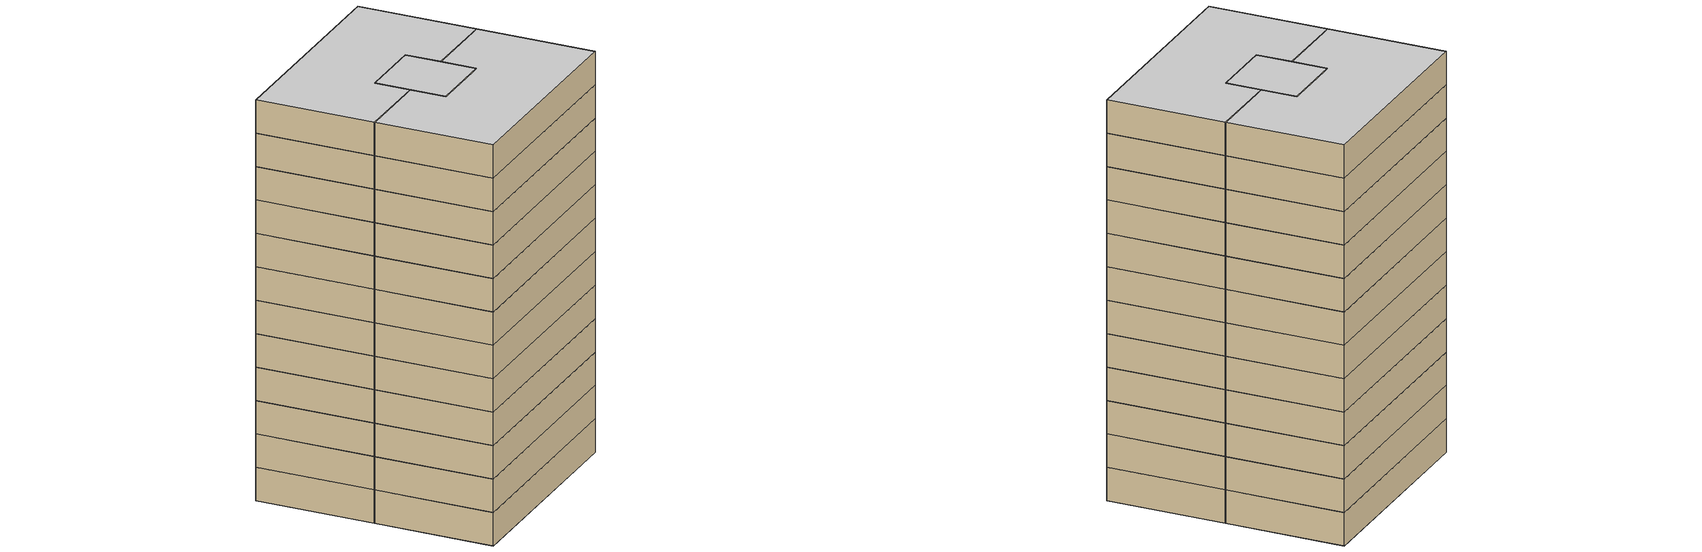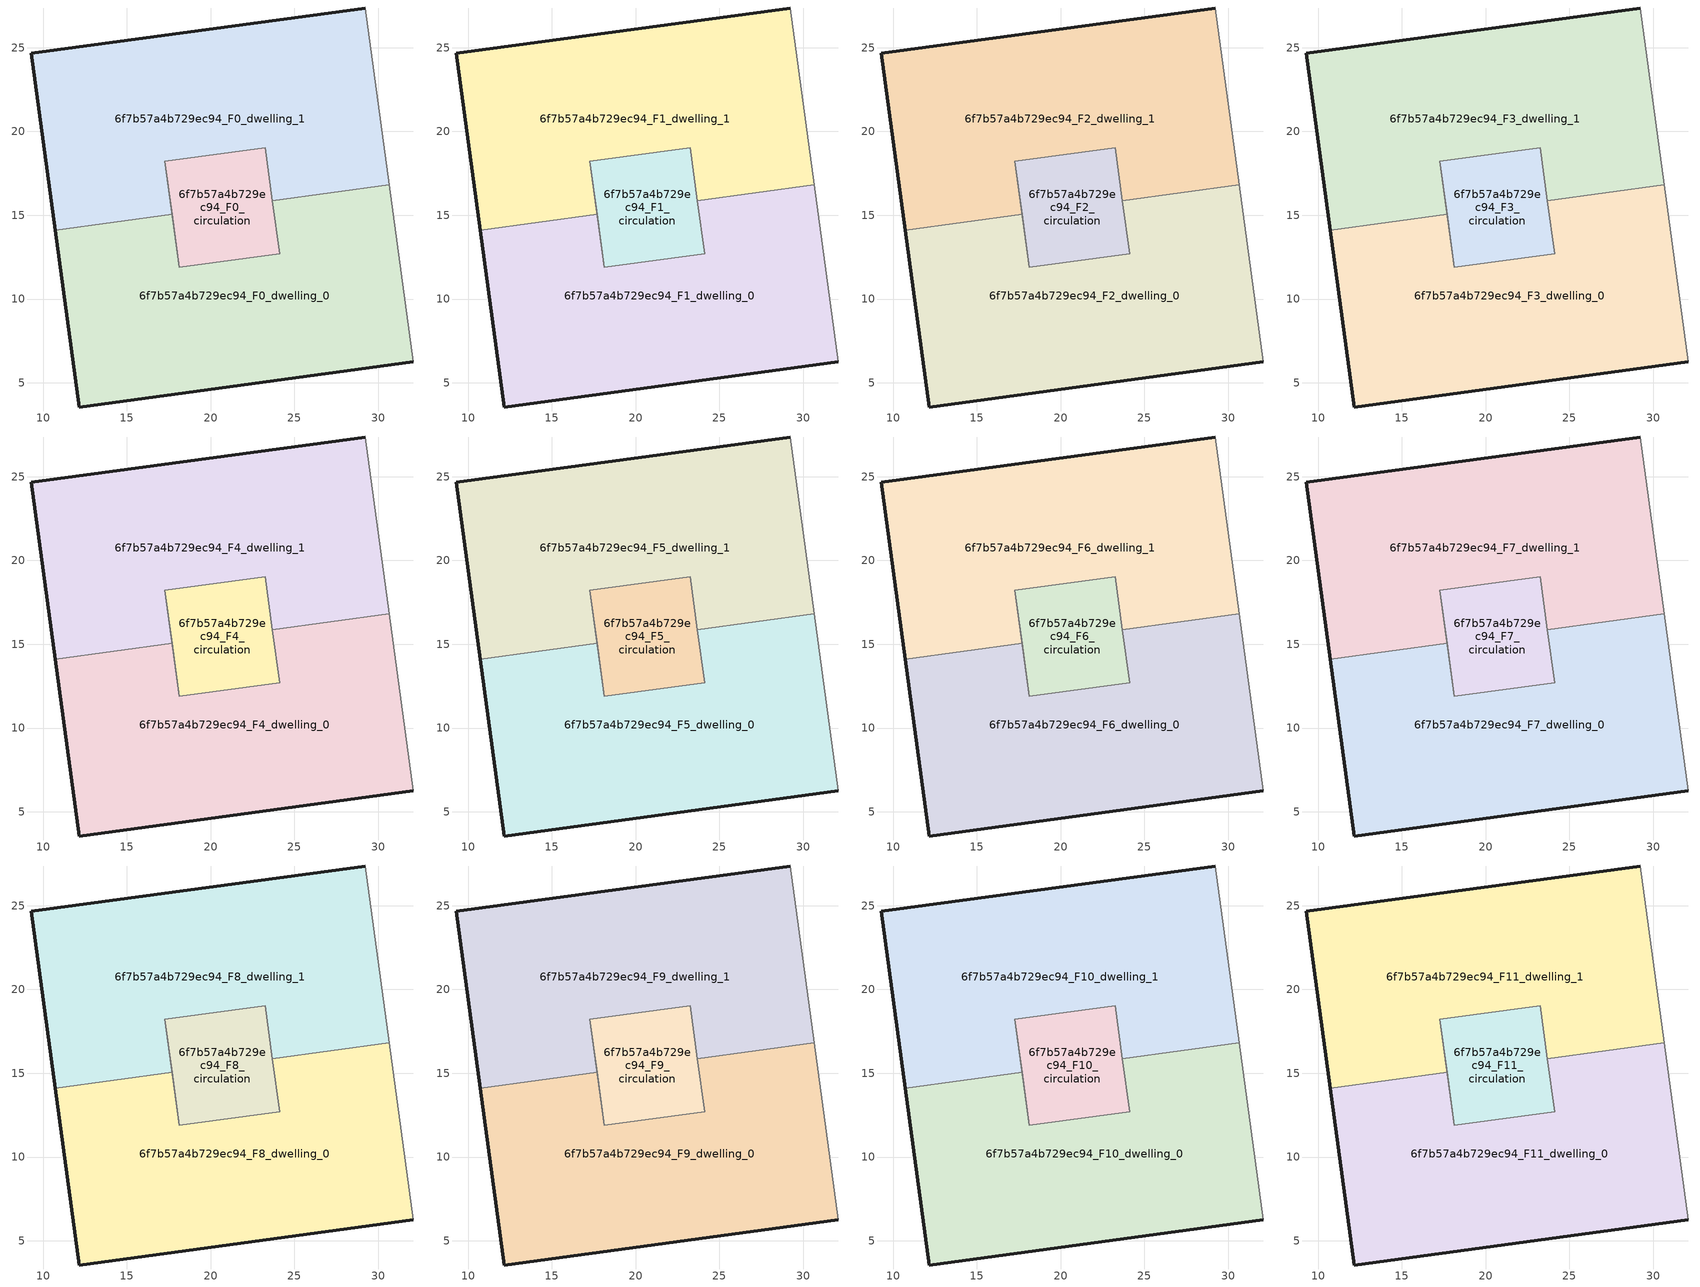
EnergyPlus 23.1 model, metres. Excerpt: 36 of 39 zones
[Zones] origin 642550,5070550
6f7b57a4b729ec94_F0_dwelling_0
 floor ground (EU_floor_Construction): 32.08,6.26 30.65,16.82 23.68,15.87 24.11,12.7 18.13,11.89 17.7,15.06 10.73,14.11 12.17,3.56 z0
 wall outside (EU_wall_Construction): 32.08,6.26 12.17,3.56 10.73,14.11 z0:3
 wall adiabatic (EU_wall_Construction): 17.7,15.06 18.13,11.89 / 30.65,16.82 32.08,6.26 / 24.11,12.7 23.68,15.87 z0:3
 wall to 6f7b57a4b729ec94_F0_dwelling_1 (EU_wall_Construction): 10.73,14.11 17.7,15.06 / 23.68,15.87 30.65,16.82 z0:3
 wall to 6f7b57a4b729ec94_F0_circulation (EU_wall_Construction): 18.13,11.89 24.11,12.7 z0:3
6f7b57a4b729ec94_F0_dwelling_1
 floor ground (EU_floor_Construction): 30.65,16.82 29.22,27.36 9.3,24.66 10.73,14.11 17.7,15.06 17.28,18.22 23.25,19.03 23.68,15.87 z0
 wall outside (EU_wall_Construction): 10.73,14.11 9.3,24.66 29.22,27.36 z0:3
 wall adiabatic (EU_wall_Construction): 17.28,18.22 17.7,15.06 / 29.22,27.36 30.65,16.82 / 23.68,15.87 23.25,19.03 z0:3
 wall to 6f7b57a4b729ec94_F0_circulation (EU_wall_Construction): 23.25,19.03 17.27,18.22 z0:3
6f7b57a4b729ec94_F0_circulation
 floor ground (EU_floor_Construction): 24.11,12.7 23.25,19.03 17.28,18.22 18.13,11.89 z0
 wall adiabatic (EU_wall_Construction): 18.13,11.89 17.28,18.22 / 23.25,19.03 23.68,15.87 24.11,12.7 z0:3
6f7b57a4b729ec94_F1_dwelling_0
 floor to 6f7b57a4b729ec94_F0_dwelling_0 (EU_floor_Construction): 32.08,6.26 30.65,16.82 23.68,15.87 24.11,12.7 18.13,11.89 17.7,15.06 10.73,14.11 12.17,3.56 z3
 wall outside (EU_wall_Construction): 32.08,6.26 12.17,3.56 10.73,14.11 z3:6
 wall adiabatic (EU_wall_Construction): 17.7,15.06 18.13,11.89 / 30.65,16.82 32.08,6.26 / 24.11,12.7 23.68,15.87 z3:6
 wall to 6f7b57a4b729ec94_F1_dwelling_1 (EU_wall_Construction): 10.73,14.11 17.7,15.06 / 23.68,15.87 30.65,16.82 z3:6
 wall to 6f7b57a4b729ec94_F1_circulation (EU_wall_Construction): 18.13,11.89 24.11,12.7 z3:6
6f7b57a4b729ec94_F1_dwelling_1
 floor to 6f7b57a4b729ec94_F0_dwelling_1 (EU_floor_Construction): 30.65,16.82 29.22,27.36 9.3,24.66 10.73,14.11 17.7,15.06 17.27,18.22 23.25,19.03 23.68,15.87 z3
 wall outside (EU_wall_Construction): 10.73,14.11 9.3,24.66 29.22,27.36 z3:6
 wall adiabatic (EU_wall_Construction): 17.28,18.22 17.7,15.06 / 29.22,27.36 30.65,16.82 / 23.68,15.87 23.25,19.03 z3:6
 wall to 6f7b57a4b729ec94_F1_circulation (EU_wall_Construction): 23.25,19.03 17.27,18.22 z3:6
6f7b57a4b729ec94_F1_circulation
 floor to 6f7b57a4b729ec94_F0_circulation (EU_floor_Construction): 24.11,12.7 23.25,19.03 17.27,18.22 18.13,11.89 z3
 wall adiabatic (EU_wall_Construction): 18.13,11.89 17.28,18.22 / 23.25,19.03 23.68,15.87 24.11,12.7 z3:6
6f7b57a4b729ec94_F2_dwelling_0
 floor to 6f7b57a4b729ec94_F1_dwelling_0 (EU_floor_Construction): 32.08,6.26 30.65,16.82 23.68,15.87 24.11,12.7 18.13,11.89 17.7,15.06 10.73,14.11 12.17,3.56 z6
 wall outside (EU_wall_Construction): 32.08,6.26 12.17,3.56 10.73,14.11 z6:9
 wall adiabatic (EU_wall_Construction): 17.7,15.06 18.13,11.89 / 30.65,16.82 32.08,6.26 / 24.11,12.7 23.68,15.87 z6:9
 wall to 6f7b57a4b729ec94_F2_dwelling_1 (EU_wall_Construction): 10.73,14.11 17.7,15.06 / 23.68,15.87 30.65,16.82 z6:9
 wall to 6f7b57a4b729ec94_F2_circulation (EU_wall_Construction): 18.13,11.89 24.11,12.7 z6:9
6f7b57a4b729ec94_F2_dwelling_1
 floor to 6f7b57a4b729ec94_F1_dwelling_1 (EU_floor_Construction): 30.65,16.82 29.22,27.36 9.3,24.66 10.73,14.11 17.7,15.06 17.27,18.22 23.25,19.03 23.68,15.87 z6
 wall outside (EU_wall_Construction): 10.73,14.11 9.3,24.66 29.22,27.36 z6:9
 wall adiabatic (EU_wall_Construction): 17.28,18.22 17.7,15.06 / 29.22,27.36 30.65,16.82 / 23.68,15.87 23.25,19.03 z6:9
 wall to 6f7b57a4b729ec94_F2_circulation (EU_wall_Construction): 23.25,19.03 17.27,18.22 z6:9
6f7b57a4b729ec94_F2_circulation
 floor to 6f7b57a4b729ec94_F1_circulation (EU_floor_Construction): 24.11,12.7 23.25,19.03 17.27,18.22 18.13,11.89 z6
 wall adiabatic (EU_wall_Construction): 18.13,11.89 17.28,18.22 / 23.25,19.03 23.68,15.87 24.11,12.7 z6:9
6f7b57a4b729ec94_F3_dwelling_0
 floor to 6f7b57a4b729ec94_F2_dwelling_0 (EU_floor_Construction): 32.08,6.26 30.65,16.82 23.68,15.87 24.11,12.7 18.13,11.89 17.7,15.06 10.73,14.11 12.17,3.56 z9
 wall outside (EU_wall_Construction): 32.08,6.26 12.17,3.56 10.73,14.11 z9:12
 wall adiabatic (EU_wall_Construction): 17.7,15.06 18.13,11.89 / 30.65,16.82 32.08,6.26 / 24.11,12.7 23.68,15.87 z9:12
 wall to 6f7b57a4b729ec94_F3_dwelling_1 (EU_wall_Construction): 10.73,14.11 17.7,15.06 / 23.68,15.87 30.65,16.82 z9:12
 wall to 6f7b57a4b729ec94_F3_circulation (EU_wall_Construction): 18.13,11.89 24.11,12.7 z9:12
6f7b57a4b729ec94_F3_dwelling_1
 floor to 6f7b57a4b729ec94_F2_dwelling_1 (EU_floor_Construction): 30.65,16.82 29.22,27.36 9.3,24.66 10.73,14.11 17.7,15.06 17.27,18.22 23.25,19.03 23.68,15.87 z9
 wall outside (EU_wall_Construction): 10.73,14.11 9.3,24.66 29.22,27.36 z9:12
 wall adiabatic (EU_wall_Construction): 17.28,18.22 17.7,15.06 / 29.22,27.36 30.65,16.82 / 23.68,15.87 23.25,19.03 z9:12
 wall to 6f7b57a4b729ec94_F3_circulation (EU_wall_Construction): 23.25,19.03 17.27,18.22 z9:12
6f7b57a4b729ec94_F3_circulation
 floor to 6f7b57a4b729ec94_F2_circulation (EU_floor_Construction): 24.11,12.7 23.25,19.03 17.27,18.22 18.13,11.89 z9
 wall adiabatic (EU_wall_Construction): 18.13,11.89 17.28,18.22 / 23.25,19.03 23.68,15.87 24.11,12.7 z9:12
6f7b57a4b729ec94_F4_dwelling_0
 floor to 6f7b57a4b729ec94_F3_dwelling_0 (EU_floor_Construction): 32.08,6.26 30.65,16.82 23.68,15.87 24.11,12.7 18.13,11.89 17.7,15.06 10.73,14.11 12.17,3.56 z12
 wall outside (EU_wall_Construction): 32.08,6.26 12.17,3.56 10.73,14.11 z12:15
 wall adiabatic (EU_wall_Construction): 17.7,15.06 18.13,11.89 / 30.65,16.82 32.08,6.26 / 24.11,12.7 23.68,15.87 z12:15
 wall to 6f7b57a4b729ec94_F4_dwelling_1 (EU_wall_Construction): 10.73,14.11 17.7,15.06 / 23.68,15.87 30.65,16.82 z12:15
 wall to 6f7b57a4b729ec94_F4_circulation (EU_wall_Construction): 18.13,11.89 24.11,12.7 z12:15
6f7b57a4b729ec94_F4_dwelling_1
 floor to 6f7b57a4b729ec94_F3_dwelling_1 (EU_floor_Construction): 30.65,16.82 29.22,27.36 9.3,24.66 10.73,14.11 17.7,15.06 17.27,18.22 23.25,19.03 23.68,15.87 z12
 wall outside (EU_wall_Construction): 10.73,14.11 9.3,24.66 29.22,27.36 z12:15
 wall adiabatic (EU_wall_Construction): 17.28,18.22 17.7,15.06 / 29.22,27.36 30.65,16.82 / 23.68,15.87 23.25,19.03 z12:15
 wall to 6f7b57a4b729ec94_F4_circulation (EU_wall_Construction): 23.25,19.03 17.27,18.22 z12:15
6f7b57a4b729ec94_F4_circulation
 floor to 6f7b57a4b729ec94_F3_circulation (EU_floor_Construction): 24.11,12.7 23.25,19.03 17.27,18.22 18.13,11.89 z12
 wall adiabatic (EU_wall_Construction): 18.13,11.89 17.28,18.22 / 23.25,19.03 23.68,15.87 24.11,12.7 z12:15
6f7b57a4b729ec94_F5_dwelling_0
 floor to 6f7b57a4b729ec94_F4_dwelling_0 (EU_floor_Construction): 32.08,6.26 30.65,16.82 23.68,15.87 24.11,12.7 18.13,11.89 17.7,15.06 10.73,14.11 12.17,3.56 z15
 wall outside (EU_wall_Construction): 32.08,6.26 12.17,3.56 10.73,14.11 z15:18
 wall adiabatic (EU_wall_Construction): 17.7,15.06 18.13,11.89 / 30.65,16.82 32.08,6.26 / 24.11,12.7 23.68,15.87 z15:18
 wall to 6f7b57a4b729ec94_F5_dwelling_1 (EU_wall_Construction): 10.73,14.11 17.7,15.06 / 23.68,15.87 30.65,16.82 z15:18
 wall to 6f7b57a4b729ec94_F5_circulation (EU_wall_Construction): 18.13,11.89 24.11,12.7 z15:18
6f7b57a4b729ec94_F5_dwelling_1
 floor to 6f7b57a4b729ec94_F4_dwelling_1 (EU_floor_Construction): 30.65,16.82 29.22,27.36 9.3,24.66 10.73,14.11 17.7,15.06 17.27,18.22 23.25,19.03 23.68,15.87 z15
 wall outside (EU_wall_Construction): 10.73,14.11 9.3,24.66 29.22,27.36 z15:18
 wall adiabatic (EU_wall_Construction): 17.28,18.22 17.7,15.06 / 29.22,27.36 30.65,16.82 / 23.68,15.87 23.25,19.03 z15:18
 wall to 6f7b57a4b729ec94_F5_circulation (EU_wall_Construction): 23.25,19.03 17.27,18.22 z15:18
6f7b57a4b729ec94_F5_circulation
 floor to 6f7b57a4b729ec94_F4_circulation (EU_floor_Construction): 24.11,12.7 23.25,19.03 17.27,18.22 18.13,11.89 z15
 wall adiabatic (EU_wall_Construction): 18.13,11.89 17.28,18.22 / 23.25,19.03 23.68,15.87 24.11,12.7 z15:18
6f7b57a4b729ec94_F6_dwelling_0
 floor to 6f7b57a4b729ec94_F5_dwelling_0 (EU_floor_Construction): 32.08,6.26 30.65,16.82 23.68,15.87 24.11,12.7 18.13,11.89 17.7,15.06 10.73,14.11 12.17,3.56 z18
 wall outside (EU_wall_Construction): 32.08,6.26 12.17,3.56 10.73,14.11 z18:21
 wall adiabatic (EU_wall_Construction): 17.7,15.06 18.13,11.89 / 30.65,16.82 32.08,6.26 / 24.11,12.7 23.68,15.87 z18:21
 wall to 6f7b57a4b729ec94_F6_dwelling_1 (EU_wall_Construction): 10.73,14.11 17.7,15.06 / 23.68,15.87 30.65,16.82 z18:21
 wall to 6f7b57a4b729ec94_F6_circulation (EU_wall_Construction): 18.13,11.89 24.11,12.7 z18:21
6f7b57a4b729ec94_F6_dwelling_1
 floor to 6f7b57a4b729ec94_F5_dwelling_1 (EU_floor_Construction): 30.65,16.82 29.22,27.36 9.3,24.66 10.73,14.11 17.7,15.06 17.27,18.22 23.25,19.03 23.68,15.87 z18
 wall outside (EU_wall_Construction): 10.73,14.11 9.3,24.66 29.22,27.36 z18:21
 wall adiabatic (EU_wall_Construction): 17.28,18.22 17.7,15.06 / 29.22,27.36 30.65,16.82 / 23.68,15.87 23.25,19.03 z18:21
 wall to 6f7b57a4b729ec94_F6_circulation (EU_wall_Construction): 23.25,19.03 17.27,18.22 z18:21
6f7b57a4b729ec94_F6_circulation
 floor to 6f7b57a4b729ec94_F5_circulation (EU_floor_Construction): 24.11,12.7 23.25,19.03 17.27,18.22 18.13,11.89 z18
 wall adiabatic (EU_wall_Construction): 18.13,11.89 17.28,18.22 / 23.25,19.03 23.68,15.87 24.11,12.7 z18:21
6f7b57a4b729ec94_F7_dwelling_0
 floor to 6f7b57a4b729ec94_F6_dwelling_0 (EU_floor_Construction): 32.08,6.26 30.65,16.82 23.68,15.87 24.11,12.7 18.13,11.89 17.7,15.06 10.73,14.11 12.17,3.56 z21
 wall outside (EU_wall_Construction): 32.08,6.26 12.17,3.56 10.73,14.11 z21:24
 wall adiabatic (EU_wall_Construction): 17.7,15.06 18.13,11.89 / 30.65,16.82 32.08,6.26 / 24.11,12.7 23.68,15.87 z21:24
 wall to 6f7b57a4b729ec94_F7_dwelling_1 (EU_wall_Construction): 10.73,14.11 17.7,15.06 / 23.68,15.87 30.65,16.82 z21:24
 wall to 6f7b57a4b729ec94_F7_circulation (EU_wall_Construction): 18.13,11.89 24.11,12.7 z21:24
6f7b57a4b729ec94_F7_dwelling_1
 floor to 6f7b57a4b729ec94_F6_dwelling_1 (EU_floor_Construction): 30.65,16.82 29.22,27.36 9.3,24.66 10.73,14.11 17.7,15.06 17.27,18.22 23.25,19.03 23.68,15.87 z21
 wall outside (EU_wall_Construction): 10.73,14.11 9.3,24.66 29.22,27.36 z21:24
 wall adiabatic (EU_wall_Construction): 17.28,18.22 17.7,15.06 / 29.22,27.36 30.65,16.82 / 23.68,15.87 23.25,19.03 z21:24
 wall to 6f7b57a4b729ec94_F7_circulation (EU_wall_Construction): 23.25,19.03 17.27,18.22 z21:24
6f7b57a4b729ec94_F7_circulation
 floor to 6f7b57a4b729ec94_F6_circulation (EU_floor_Construction): 24.11,12.7 23.25,19.03 17.27,18.22 18.13,11.89 z21
 wall adiabatic (EU_wall_Construction): 18.13,11.89 17.28,18.22 / 23.25,19.03 23.68,15.87 24.11,12.7 z21:24
6f7b57a4b729ec94_F8_dwelling_0
 floor to 6f7b57a4b729ec94_F7_dwelling_0 (EU_floor_Construction): 32.08,6.26 30.65,16.82 23.68,15.87 24.11,12.7 18.13,11.89 17.7,15.06 10.73,14.11 12.17,3.56 z24
 wall outside (EU_wall_Construction): 32.08,6.26 12.17,3.56 10.73,14.11 z24:27
 wall adiabatic (EU_wall_Construction): 17.7,15.06 18.13,11.89 / 30.65,16.82 32.08,6.26 / 24.11,12.7 23.68,15.87 z24:27
 wall to 6f7b57a4b729ec94_F8_dwelling_1 (EU_wall_Construction): 10.73,14.11 17.7,15.06 / 23.68,15.87 30.65,16.82 z24:27
 wall to 6f7b57a4b729ec94_F8_circulation (EU_wall_Construction): 18.13,11.89 24.11,12.7 z24:27
6f7b57a4b729ec94_F8_dwelling_1
 floor to 6f7b57a4b729ec94_F7_dwelling_1 (EU_floor_Construction): 30.65,16.82 29.22,27.36 9.3,24.66 10.73,14.11 17.7,15.06 17.27,18.22 23.25,19.03 23.68,15.87 z24
 wall outside (EU_wall_Construction): 10.73,14.11 9.3,24.66 29.22,27.36 z24:27
 wall adiabatic (EU_wall_Construction): 17.28,18.22 17.7,15.06 / 29.22,27.36 30.65,16.82 / 23.68,15.87 23.25,19.03 z24:27
 wall to 6f7b57a4b729ec94_F8_circulation (EU_wall_Construction): 23.25,19.03 17.27,18.22 z24:27
6f7b57a4b729ec94_F8_circulation
 floor to 6f7b57a4b729ec94_F7_circulation (EU_floor_Construction): 24.11,12.7 23.25,19.03 17.27,18.22 18.13,11.89 z24
 wall adiabatic (EU_wall_Construction): 18.13,11.89 17.28,18.22 / 23.25,19.03 23.68,15.87 24.11,12.7 z24:27
6f7b57a4b729ec94_F9_dwelling_0
 floor to 6f7b57a4b729ec94_F8_dwelling_0 (EU_floor_Construction): 32.08,6.26 30.65,16.82 23.68,15.87 24.11,12.7 18.13,11.89 17.7,15.06 10.73,14.11 12.17,3.56 z27
 wall outside (EU_wall_Construction): 32.08,6.26 12.17,3.56 10.73,14.11 z27:30
 wall adiabatic (EU_wall_Construction): 17.7,15.06 18.13,11.89 / 30.65,16.82 32.08,6.26 / 24.11,12.7 23.68,15.87 z27:30
 wall to 6f7b57a4b729ec94_F9_dwelling_1 (EU_wall_Construction): 10.73,14.11 17.7,15.06 / 23.68,15.87 30.65,16.82 z27:30
 wall to 6f7b57a4b729ec94_F9_circulation (EU_wall_Construction): 18.13,11.89 24.11,12.7 z27:30
6f7b57a4b729ec94_F9_dwelling_1
 floor to 6f7b57a4b729ec94_F8_dwelling_1 (EU_floor_Construction): 30.65,16.82 29.22,27.36 9.3,24.66 10.73,14.11 17.7,15.06 17.27,18.22 23.25,19.03 23.68,15.87 z27
 wall outside (EU_wall_Construction): 10.73,14.11 9.3,24.66 29.22,27.36 z27:30
 wall adiabatic (EU_wall_Construction): 17.28,18.22 17.7,15.06 / 29.22,27.36 30.65,16.82 / 23.68,15.87 23.25,19.03 z27:30
 wall to 6f7b57a4b729ec94_F9_circulation (EU_wall_Construction): 23.25,19.03 17.27,18.22 z27:30
6f7b57a4b729ec94_F9_circulation
 floor to 6f7b57a4b729ec94_F8_circulation (EU_floor_Construction): 24.11,12.7 23.25,19.03 17.27,18.22 18.13,11.89 z27
 wall adiabatic (EU_wall_Construction): 18.13,11.89 17.28,18.22 / 23.25,19.03 23.68,15.87 24.11,12.7 z27:30
6f7b57a4b729ec94_F10_dwelling_0
 floor to 6f7b57a4b729ec94_F9_dwelling_0 (EU_floor_Construction): 32.08,6.26 30.65,16.82 23.68,15.87 24.11,12.7 18.13,11.89 17.7,15.06 10.73,14.11 12.17,3.56 z30
 wall outside (EU_wall_Construction): 32.08,6.26 12.17,3.56 10.73,14.11 z30:33
 wall adiabatic (EU_wall_Construction): 17.7,15.06 18.13,11.89 / 30.65,16.82 32.08,6.26 / 24.11,12.7 23.68,15.87 z30:33
 wall to 6f7b57a4b729ec94_F10_dwelling_1 (EU_wall_Construction): 10.73,14.11 17.7,15.06 / 23.68,15.87 30.65,16.82 z30:33
 wall to 6f7b57a4b729ec94_F10_circulation (EU_wall_Construction): 18.13,11.89 24.11,12.7 z30:33
6f7b57a4b729ec94_F10_dwelling_1
 floor to 6f7b57a4b729ec94_F9_dwelling_1 (EU_floor_Construction): 30.65,16.82 29.22,27.36 9.3,24.66 10.73,14.11 17.7,15.06 17.27,18.22 23.25,19.03 23.68,15.87 z30
 wall outside (EU_wall_Construction): 10.73,14.11 9.3,24.66 29.22,27.36 z30:33
 wall adiabatic (EU_wall_Construction): 17.28,18.22 17.7,15.06 / 29.22,27.36 30.65,16.82 / 23.68,15.87 23.25,19.03 z30:33
 wall to 6f7b57a4b729ec94_F10_circulation (EU_wall_Construction): 23.25,19.03 17.27,18.22 z30:33
6f7b57a4b729ec94_F10_circulation
 floor to 6f7b57a4b729ec94_F9_circulation (EU_floor_Construction): 24.11,12.7 23.25,19.03 17.27,18.22 18.13,11.89 z30
 wall adiabatic (EU_wall_Construction): 18.13,11.89 17.28,18.22 / 23.25,19.03 23.68,15.87 24.11,12.7 z30:33
6f7b57a4b729ec94_F11_dwelling_0
 floor to 6f7b57a4b729ec94_F10_dwelling_0 (EU_floor_Construction): 32.08,6.26 30.65,16.82 23.68,15.87 24.11,12.7 18.13,11.89 17.7,15.06 10.73,14.11 12.17,3.56 z33
 wall outside (EU_wall_Construction): 32.08,6.26 12.17,3.56 10.73,14.11 z33:36
 wall adiabatic (EU_wall_Construction): 17.7,15.06 18.13,11.89 / 30.65,16.82 32.08,6.26 / 24.11,12.7 23.68,15.87 z33:36
 wall to 6f7b57a4b729ec94_F11_dwelling_1 (EU_wall_Construction): 10.73,14.11 17.7,15.06 / 23.68,15.87 30.65,16.82 z33:36
 wall to 6f7b57a4b729ec94_F11_circulation (EU_wall_Construction): 18.13,11.89 24.11,12.7 z33:36
 ceiling to 6f7b57a4b729ec94_F12_dwelling_0 (EU_floor_Construction): 30.65,16.82 32.08,6.26 12.17,3.56 10.73,14.11 17.7,15.06 18.13,11.89 24.11,12.7 23.68,15.87 z36
6f7b57a4b729ec94_F11_dwelling_1
 floor to 6f7b57a4b729ec94_F10_dwelling_1 (EU_floor_Construction): 30.65,16.82 29.22,27.36 9.3,24.66 10.73,14.11 17.7,15.06 17.27,18.22 23.25,19.03 23.68,15.87 z33
 wall outside (EU_wall_Construction): 10.73,14.11 9.3,24.66 29.22,27.36 z33:36
 wall adiabatic (EU_wall_Construction): 17.28,18.22 17.7,15.06 / 29.22,27.36 30.65,16.82 / 23.68,15.87 23.25,19.03 z33:36
 wall to 6f7b57a4b729ec94_F11_circulation (EU_wall_Construction): 23.25,19.03 17.27,18.22 z33:36
 ceiling to 6f7b57a4b729ec94_F12_dwelling_1 (EU_floor_Construction): 29.22,27.36 30.65,16.82 23.68,15.87 23.25,19.03 17.27,18.22 17.7,15.06 10.73,14.11 9.3,24.66 z36
6f7b57a4b729ec94_F11_circulation
 floor to 6f7b57a4b729ec94_F10_circulation (EU_floor_Construction): 24.11,12.7 23.25,19.03 17.27,18.22 18.13,11.89 z33
 wall adiabatic (EU_wall_Construction): 18.13,11.89 17.28,18.22 / 23.25,19.03 23.68,15.87 24.11,12.7 z33:36
 ceiling to 6f7b57a4b729ec94_F12_circulation (EU_floor_Construction): 23.25,19.03 24.11,12.7 18.13,11.89 17.27,18.22 z36
[Building]
EU S2 Campaign: North Axis=0; Terrain=City; Solar Distribution=FullExterior
[Site:Location]
Lyon-Bron: Latitude=45.75; Longitude=5; Time Zone=1; Elevation=198
[SizingPeriod:WeatherFileDays]
AnnualSizingPeriod: Begin Month=1; Begin Day of Month=1; End Month=12; End Day of Month=31; Day of Week for Start Day=Monday; Use Weather File Daylight Saving Period=No; Use Weather File Rain and Snow Indicators=No
[MATERIAL]
EU_InternalMass_Material: Roughness=MediumRough; Thickness=0.1; Conductivity=1; Density=1800; Specific Heat=900; Thermal Absorptance=0.9; Solar Absorptance=0.7; Visible Absorptance=0.7
[MATERIAL:NOMASS] Roughness=MediumRough; Thermal Absorptance=0.9; Solar Absorptance=0.7; Visible Absorptance=0.7
Name | Thermal Resistance
EU_wall_NoMass | 1.15691
EU_floor_NoMass | 1.78277
[CONSTRUCTION]
EU_wall_Construction: EU_wall_NoMass
EU_floor_Construction: EU_floor_NoMass
EU_InternalMass_Construction: EU_InternalMass_Material
[ZONE] Type=1; Multiplier=1; Ceiling Height=autocalculate; Floor Area=autocalculate; Part of Total Floor Area=Yes
Name | Volume
6f7b57a4b729ec94_F0_dwelling_0 | 584.148
6f7b57a4b729ec94_F1_dwelling_0; 6f7b57a4b729ec94_F2_dwelling_0; 6f7b57a4b729ec94_F3_dwelling_0; 6f7b57a4b729ec94_F4_dwelling_0; 6f7b57a4b729ec94_F5_dwelling_0; 6f7b57a4b729ec94_F6_dwelling_0; 6f7b57a4b729ec94_F7_dwelling_0; 6f7b57a4b729ec94_F8_dwelling_0; 6f7b57a4b729ec94_F9_dwelling_0; 6f7b57a4b729ec94_F10_dwelling_0; 6f7b57a4b729ec94_F11_dwelling_0 | 584.149
6f7b57a4b729ec94_F0_dwelling_1 | 584.136
6f7b57a4b729ec94_F1_dwelling_1; 6f7b57a4b729ec94_F2_dwelling_1; 6f7b57a4b729ec94_F3_dwelling_1; 6f7b57a4b729ec94_F4_dwelling_1; 6f7b57a4b729ec94_F5_dwelling_1; 6f7b57a4b729ec94_F6_dwelling_1; 6f7b57a4b729ec94_F7_dwelling_1; 6f7b57a4b729ec94_F8_dwelling_1; 6f7b57a4b729ec94_F9_dwelling_1; 6f7b57a4b729ec94_F10_dwelling_1; 6f7b57a4b729ec94_F11_dwelling_1 | 584.135
6f7b57a4b729ec94_F0_circulation; 6f7b57a4b729ec94_F1_circulation; 6f7b57a4b729ec94_F2_circulation; 6f7b57a4b729ec94_F3_circulation; 6f7b57a4b729ec94_F4_circulation; 6f7b57a4b729ec94_F5_circulation; 6f7b57a4b729ec94_F6_circulation; 6f7b57a4b729ec94_F7_circulation; 6f7b57a4b729ec94_F8_circulation; 6f7b57a4b729ec94_F9_circulation; 6f7b57a4b729ec94_F10_circulation; 6f7b57a4b729ec94_F11_circulation | 115.539
[INTERNALMASS] Construction=EU_InternalMass_Construction; Surface Area=194.716
Name | Zone or ZoneList
6f7b57a4b729ec94_F0_dwelling_0_EU_InternalMass | 6f7b57a4b729ec94_F0_dwelling_0
6f7b57a4b729ec94_F0_dwelling_1_EU_InternalMass | 6f7b57a4b729ec94_F0_dwelling_1
6f7b57a4b729ec94_F1_dwelling_0_EU_InternalMass | 6f7b57a4b729ec94_F1_dwelling_0
6f7b57a4b729ec94_F1_dwelling_1_EU_InternalMass | 6f7b57a4b729ec94_F1_dwelling_1
6f7b57a4b729ec94_F2_dwelling_0_EU_InternalMass | 6f7b57a4b729ec94_F2_dwelling_0
6f7b57a4b729ec94_F2_dwelling_1_EU_InternalMass | 6f7b57a4b729ec94_F2_dwelling_1
6f7b57a4b729ec94_F3_dwelling_0_EU_InternalMass | 6f7b57a4b729ec94_F3_dwelling_0
6f7b57a4b729ec94_F3_dwelling_1_EU_InternalMass | 6f7b57a4b729ec94_F3_dwelling_1
6f7b57a4b729ec94_F4_dwelling_0_EU_InternalMass | 6f7b57a4b729ec94_F4_dwelling_0
6f7b57a4b729ec94_F4_dwelling_1_EU_InternalMass | 6f7b57a4b729ec94_F4_dwelling_1
6f7b57a4b729ec94_F5_dwelling_0_EU_InternalMass | 6f7b57a4b729ec94_F5_dwelling_0
6f7b57a4b729ec94_F5_dwelling_1_EU_InternalMass | 6f7b57a4b729ec94_F5_dwelling_1
6f7b57a4b729ec94_F6_dwelling_0_EU_InternalMass | 6f7b57a4b729ec94_F6_dwelling_0
6f7b57a4b729ec94_F6_dwelling_1_EU_InternalMass | 6f7b57a4b729ec94_F6_dwelling_1
6f7b57a4b729ec94_F7_dwelling_0_EU_InternalMass | 6f7b57a4b729ec94_F7_dwelling_0
6f7b57a4b729ec94_F7_dwelling_1_EU_InternalMass | 6f7b57a4b729ec94_F7_dwelling_1
6f7b57a4b729ec94_F8_dwelling_0_EU_InternalMass | 6f7b57a4b729ec94_F8_dwelling_0
6f7b57a4b729ec94_F8_dwelling_1_EU_InternalMass | 6f7b57a4b729ec94_F8_dwelling_1
6f7b57a4b729ec94_F9_dwelling_0_EU_InternalMass | 6f7b57a4b729ec94_F9_dwelling_0
6f7b57a4b729ec94_F9_dwelling_1_EU_InternalMass | 6f7b57a4b729ec94_F9_dwelling_1
6f7b57a4b729ec94_F10_dwelling_0_EU_InternalMass | 6f7b57a4b729ec94_F10_dwelling_0
6f7b57a4b729ec94_F10_dwelling_1_EU_InternalMass | 6f7b57a4b729ec94_F10_dwelling_1
6f7b57a4b729ec94_F11_dwelling_0_EU_InternalMass | 6f7b57a4b729ec94_F11_dwelling_0
6f7b57a4b729ec94_F11_dwelling_1_EU_InternalMass | 6f7b57a4b729ec94_F11_dwelling_1
[OTHEREQUIPMENT] Fuel Type=Electricity; Design Level Calculation Method=Watts/Area; Power per Zone Floor Area=1; Fraction Latent=0; Fraction Radiant=0; Fraction Lost=0; Carbon Dioxide Generation Rate=0; EndUse Subcategory=EU_Step8_InternalGains
Name | Zone or ZoneList or Space or SpaceList | Schedule
EU_Step8_InternalGain_6f7b57a4b729ec94_F0_dwelling_0_f000 | 6f7b57a4b729ec94_F0_dwelling_0 | EU_Step8_GainSchedule_6f7b57a4b729ec94_F0_dwelling_0_f000
EU_Step8_InternalGain_6f7b57a4b729ec94_F0_dwelling_1_f000 | 6f7b57a4b729ec94_F0_dwelling_1 | EU_Step8_GainSchedule_6f7b57a4b729ec94_F0_dwelling_1_f000
EU_Step8_InternalGain_6f7b57a4b729ec94_F1_dwelling_0_f000 | 6f7b57a4b729ec94_F1_dwelling_0 | EU_Step8_GainSchedule_6f7b57a4b729ec94_F1_dwelling_0_f000
EU_Step8_InternalGain_6f7b57a4b729ec94_F1_dwelling_1_f000 | 6f7b57a4b729ec94_F1_dwelling_1 | EU_Step8_GainSchedule_6f7b57a4b729ec94_F1_dwelling_1_f000
EU_Step8_InternalGain_6f7b57a4b729ec94_F2_dwelling_0_f000 | 6f7b57a4b729ec94_F2_dwelling_0 | EU_Step8_GainSchedule_6f7b57a4b729ec94_F2_dwelling_0_f000
EU_Step8_InternalGain_6f7b57a4b729ec94_F2_dwelling_1_f000 | 6f7b57a4b729ec94_F2_dwelling_1 | EU_Step8_GainSchedule_6f7b57a4b729ec94_F2_dwelling_1_f000
EU_Step8_InternalGain_6f7b57a4b729ec94_F3_dwelling_0_f000 | 6f7b57a4b729ec94_F3_dwelling_0 | EU_Step8_GainSchedule_6f7b57a4b729ec94_F3_dwelling_0_f000
EU_Step8_InternalGain_6f7b57a4b729ec94_F3_dwelling_1_f000 | 6f7b57a4b729ec94_F3_dwelling_1 | EU_Step8_GainSchedule_6f7b57a4b729ec94_F3_dwelling_1_f000
EU_Step8_InternalGain_6f7b57a4b729ec94_F4_dwelling_0_f000 | 6f7b57a4b729ec94_F4_dwelling_0 | EU_Step8_GainSchedule_6f7b57a4b729ec94_F4_dwelling_0_f000
EU_Step8_InternalGain_6f7b57a4b729ec94_F4_dwelling_1_f000 | 6f7b57a4b729ec94_F4_dwelling_1 | EU_Step8_GainSchedule_6f7b57a4b729ec94_F4_dwelling_1_f000
EU_Step8_InternalGain_6f7b57a4b729ec94_F5_dwelling_0_f000 | 6f7b57a4b729ec94_F5_dwelling_0 | EU_Step8_GainSchedule_6f7b57a4b729ec94_F5_dwelling_0_f000
EU_Step8_InternalGain_6f7b57a4b729ec94_F5_dwelling_1_f000 | 6f7b57a4b729ec94_F5_dwelling_1 | EU_Step8_GainSchedule_6f7b57a4b729ec94_F5_dwelling_1_f000
EU_Step8_InternalGain_6f7b57a4b729ec94_F6_dwelling_0_f000 | 6f7b57a4b729ec94_F6_dwelling_0 | EU_Step8_GainSchedule_6f7b57a4b729ec94_F6_dwelling_0_f000
EU_Step8_InternalGain_6f7b57a4b729ec94_F6_dwelling_1_f000 | 6f7b57a4b729ec94_F6_dwelling_1 | EU_Step8_GainSchedule_6f7b57a4b729ec94_F6_dwelling_1_f000
EU_Step8_InternalGain_6f7b57a4b729ec94_F7_dwelling_0_f000 | 6f7b57a4b729ec94_F7_dwelling_0 | EU_Step8_GainSchedule_6f7b57a4b729ec94_F7_dwelling_0_f000
EU_Step8_InternalGain_6f7b57a4b729ec94_F7_dwelling_1_f000 | 6f7b57a4b729ec94_F7_dwelling_1 | EU_Step8_GainSchedule_6f7b57a4b729ec94_F7_dwelling_1_f000
EU_Step8_InternalGain_6f7b57a4b729ec94_F8_dwelling_0_f000 | 6f7b57a4b729ec94_F8_dwelling_0 | EU_Step8_GainSchedule_6f7b57a4b729ec94_F8_dwelling_0_f000
EU_Step8_InternalGain_6f7b57a4b729ec94_F8_dwelling_1_f000 | 6f7b57a4b729ec94_F8_dwelling_1 | EU_Step8_GainSchedule_6f7b57a4b729ec94_F8_dwelling_1_f000
EU_Step8_InternalGain_6f7b57a4b729ec94_F9_dwelling_0_f000 | 6f7b57a4b729ec94_F9_dwelling_0 | EU_Step8_GainSchedule_6f7b57a4b729ec94_F9_dwelling_0_f000
EU_Step8_InternalGain_6f7b57a4b729ec94_F9_dwelling_1_f000 | 6f7b57a4b729ec94_F9_dwelling_1 | EU_Step8_GainSchedule_6f7b57a4b729ec94_F9_dwelling_1_f000
EU_Step8_InternalGain_6f7b57a4b729ec94_F10_dwelling_0_f000 | 6f7b57a4b729ec94_F10_dwelling_0 | EU_Step8_GainSchedule_6f7b57a4b729ec94_F10_dwelling_0_f000
EU_Step8_InternalGain_6f7b57a4b729ec94_F10_dwelling_1_f000 | 6f7b57a4b729ec94_F10_dwelling_1 | EU_Step8_GainSchedule_6f7b57a4b729ec94_F10_dwelling_1_f000
EU_Step8_InternalGain_6f7b57a4b729ec94_F11_dwelling_0_f000 | 6f7b57a4b729ec94_F11_dwelling_0 | EU_Step8_GainSchedule_6f7b57a4b729ec94_F11_dwelling_0_f000
EU_Step8_InternalGain_6f7b57a4b729ec94_F11_dwelling_1_f000 | 6f7b57a4b729ec94_F11_dwelling_1 | EU_Step8_GainSchedule_6f7b57a4b729ec94_F11_dwelling_1_f000
[ZONEINFILTRATION:DESIGNFLOWRATE] Schedule=EU_AlwaysOn; Design Flow Rate Calculation Method=Flow/Area; Flow Rate per Floor Area=0.0005; Constant Term Coefficient=1; Temperature Term Coefficient=0; Velocity Term Coefficient=0; Velocity Squared Term Coefficient=0
Name | Zone or ZoneList or Space or SpaceList
EU_Circulation_Infiltration_6f7b57a4b729ec94_F0_circulation | 6f7b57a4b729ec94_F0_circulation
EU_Circulation_Infiltration_6f7b57a4b729ec94_F1_circulation | 6f7b57a4b729ec94_F1_circulation
EU_Circulation_Infiltration_6f7b57a4b729ec94_F2_circulation | 6f7b57a4b729ec94_F2_circulation
EU_Circulation_Infiltration_6f7b57a4b729ec94_F3_circulation | 6f7b57a4b729ec94_F3_circulation
EU_Circulation_Infiltration_6f7b57a4b729ec94_F4_circulation | 6f7b57a4b729ec94_F4_circulation
EU_Circulation_Infiltration_6f7b57a4b729ec94_F5_circulation | 6f7b57a4b729ec94_F5_circulation
EU_Circulation_Infiltration_6f7b57a4b729ec94_F6_circulation | 6f7b57a4b729ec94_F6_circulation
EU_Circulation_Infiltration_6f7b57a4b729ec94_F7_circulation | 6f7b57a4b729ec94_F7_circulation
EU_Circulation_Infiltration_6f7b57a4b729ec94_F8_circulation | 6f7b57a4b729ec94_F8_circulation
EU_Circulation_Infiltration_6f7b57a4b729ec94_F9_circulation | 6f7b57a4b729ec94_F9_circulation
EU_Circulation_Infiltration_6f7b57a4b729ec94_F10_circulation | 6f7b57a4b729ec94_F10_circulation
EU_Circulation_Infiltration_6f7b57a4b729ec94_F11_circulation | 6f7b57a4b729ec94_F11_circulation
[ZONEVENTILATION:DESIGNFLOWRATE] Schedule=EU_AlwaysOn; Design Flow Rate Calculation Method=AirChanges/Hour; Air Changes per Hour=0.551728; Ventilation Type=Natural; Fan Pressure Rise=0; Fan Total Efficiency=1; Constant Term Coefficient=1; Temperature Term Coefficient=0; Velocity Term Coefficient=0; Velocity Squared Term Coefficient=0; Minimum Indoor Temperature=-100; Maximum Indoor Temperature=100; Delta Temperature=-100; Minimum Outdoor Temperature=-100; Maximum Outdoor Temperature=100; Maximum Wind Speed=40
Name | Zone or ZoneList or Space or SpaceList
EU_ConstantAir_6f7b57a4b729ec94_F0_dwelling_0 | 6f7b57a4b729ec94_F0_dwelling_0
EU_ConstantAir_6f7b57a4b729ec94_F0_dwelling_1 | 6f7b57a4b729ec94_F0_dwelling_1
EU_ConstantAir_6f7b57a4b729ec94_F1_dwelling_0 | 6f7b57a4b729ec94_F1_dwelling_0
EU_ConstantAir_6f7b57a4b729ec94_F1_dwelling_1 | 6f7b57a4b729ec94_F1_dwelling_1
EU_ConstantAir_6f7b57a4b729ec94_F2_dwelling_0 | 6f7b57a4b729ec94_F2_dwelling_0
EU_ConstantAir_6f7b57a4b729ec94_F2_dwelling_1 | 6f7b57a4b729ec94_F2_dwelling_1
EU_ConstantAir_6f7b57a4b729ec94_F3_dwelling_0 | 6f7b57a4b729ec94_F3_dwelling_0
EU_ConstantAir_6f7b57a4b729ec94_F3_dwelling_1 | 6f7b57a4b729ec94_F3_dwelling_1
EU_ConstantAir_6f7b57a4b729ec94_F4_dwelling_0 | 6f7b57a4b729ec94_F4_dwelling_0
EU_ConstantAir_6f7b57a4b729ec94_F4_dwelling_1 | 6f7b57a4b729ec94_F4_dwelling_1
EU_ConstantAir_6f7b57a4b729ec94_F5_dwelling_0 | 6f7b57a4b729ec94_F5_dwelling_0
EU_ConstantAir_6f7b57a4b729ec94_F5_dwelling_1 | 6f7b57a4b729ec94_F5_dwelling_1
EU_ConstantAir_6f7b57a4b729ec94_F6_dwelling_0 | 6f7b57a4b729ec94_F6_dwelling_0
EU_ConstantAir_6f7b57a4b729ec94_F6_dwelling_1 | 6f7b57a4b729ec94_F6_dwelling_1
EU_ConstantAir_6f7b57a4b729ec94_F7_dwelling_0 | 6f7b57a4b729ec94_F7_dwelling_0
EU_ConstantAir_6f7b57a4b729ec94_F7_dwelling_1 | 6f7b57a4b729ec94_F7_dwelling_1
EU_ConstantAir_6f7b57a4b729ec94_F8_dwelling_0 | 6f7b57a4b729ec94_F8_dwelling_0
EU_ConstantAir_6f7b57a4b729ec94_F8_dwelling_1 | 6f7b57a4b729ec94_F8_dwelling_1
EU_ConstantAir_6f7b57a4b729ec94_F9_dwelling_0 | 6f7b57a4b729ec94_F9_dwelling_0
EU_ConstantAir_6f7b57a4b729ec94_F9_dwelling_1 | 6f7b57a4b729ec94_F9_dwelling_1
EU_ConstantAir_6f7b57a4b729ec94_F10_dwelling_0 | 6f7b57a4b729ec94_F10_dwelling_0
EU_ConstantAir_6f7b57a4b729ec94_F10_dwelling_1 | 6f7b57a4b729ec94_F10_dwelling_1
EU_ConstantAir_6f7b57a4b729ec94_F11_dwelling_0 | 6f7b57a4b729ec94_F11_dwelling_0
EU_ConstantAir_6f7b57a4b729ec94_F11_dwelling_1 | 6f7b57a4b729ec94_F11_dwelling_1
[HVACTEMPLATE:THERMOSTAT] Constant Heating Setpoint=20; Constant Cooling Setpoint=50
EU_HeatOnly_6f7b57a4b729ec94_F0_dwelling_0; EU_HeatOnly_6f7b57a4b729ec94_F0_dwelling_1; EU_HeatOnly_6f7b57a4b729ec94_F1_dwelling_0; EU_HeatOnly_6f7b57a4b729ec94_F1_dwelling_1; EU_HeatOnly_6f7b57a4b729ec94_F2_dwelling_0; EU_HeatOnly_6f7b57a4b729ec94_F2_dwelling_1; EU_HeatOnly_6f7b57a4b729ec94_F3_dwelling_0; EU_HeatOnly_6f7b57a4b729ec94_F3_dwelling_1; EU_HeatOnly_6f7b57a4b729ec94_F4_dwelling_0; EU_HeatOnly_6f7b57a4b729ec94_F4_dwelling_1; EU_HeatOnly_6f7b57a4b729ec94_F5_dwelling_0; EU_HeatOnly_6f7b57a4b729ec94_F5_dwelling_1; EU_HeatOnly_6f7b57a4b729ec94_F6_dwelling_0; EU_HeatOnly_6f7b57a4b729ec94_F6_dwelling_1; EU_HeatOnly_6f7b57a4b729ec94_F7_dwelling_0; EU_HeatOnly_6f7b57a4b729ec94_F7_dwelling_1; EU_HeatOnly_6f7b57a4b729ec94_F8_dwelling_0; EU_HeatOnly_6f7b57a4b729ec94_F8_dwelling_1; EU_HeatOnly_6f7b57a4b729ec94_F9_dwelling_0; EU_HeatOnly_6f7b57a4b729ec94_F9_dwelling_1; EU_HeatOnly_6f7b57a4b729ec94_F10_dwelling_0; EU_HeatOnly_6f7b57a4b729ec94_F10_dwelling_1; EU_HeatOnly_6f7b57a4b729ec94_F11_dwelling_0; EU_HeatOnly_6f7b57a4b729ec94_F11_dwelling_1; EU_HeatOnly_6f7b57a4b729ec94_F12_dwelling_0; EU_HeatOnly_6f7b57a4b729ec94_F12_dwelling_1
[HVACTEMPLATE:ZONE:IDEALLOADSAIRSYSTEM] System Availability Schedule=EU_AlwaysOn; Maximum Heating Supply Air Temperature=50; Minimum Cooling Supply Air Temperature=13; Maximum Heating Supply Air Humidity Ratio=0.0156; Minimum Cooling Supply Air Humidity Ratio=0.0077; Heating Limit=NoLimit; Cooling Limit=NoLimit; Heating Availability Schedule=EU_AlwaysOn; Cooling Availability Schedule=EU_CoolingOff; Dehumidification Control Type=ConstantSensibleHeatRatio; Cooling Sensible Heat Ratio=0.7; Dehumidification Setpoint=60; Humidification Control Type=None; Humidification Setpoint=30; Outdoor Air Method=None; Outdoor Air Flow Rate per Person=0.00944; Outdoor Air Flow Rate per Zone Floor Area=0; Outdoor Air Flow Rate per Zone=0; Demand Controlled Ventilation Type=None; Outdoor Air Economizer Type=NoEconomizer; Heat Recovery Type=None; Sensible Heat Recovery Effectiveness=0.7; Latent Heat Recovery Effectiveness=0.65
Name | Template Thermostat
6f7b57a4b729ec94_F0_dwelling_0 | EU_HeatOnly_6f7b57a4b729ec94_F0_dwelling_0
6f7b57a4b729ec94_F0_dwelling_1 | EU_HeatOnly_6f7b57a4b729ec94_F0_dwelling_1
6f7b57a4b729ec94_F1_dwelling_0 | EU_HeatOnly_6f7b57a4b729ec94_F1_dwelling_0
6f7b57a4b729ec94_F1_dwelling_1 | EU_HeatOnly_6f7b57a4b729ec94_F1_dwelling_1
6f7b57a4b729ec94_F2_dwelling_0 | EU_HeatOnly_6f7b57a4b729ec94_F2_dwelling_0
6f7b57a4b729ec94_F2_dwelling_1 | EU_HeatOnly_6f7b57a4b729ec94_F2_dwelling_1
6f7b57a4b729ec94_F3_dwelling_0 | EU_HeatOnly_6f7b57a4b729ec94_F3_dwelling_0
6f7b57a4b729ec94_F3_dwelling_1 | EU_HeatOnly_6f7b57a4b729ec94_F3_dwelling_1
6f7b57a4b729ec94_F4_dwelling_0 | EU_HeatOnly_6f7b57a4b729ec94_F4_dwelling_0
6f7b57a4b729ec94_F4_dwelling_1 | EU_HeatOnly_6f7b57a4b729ec94_F4_dwelling_1
6f7b57a4b729ec94_F5_dwelling_0 | EU_HeatOnly_6f7b57a4b729ec94_F5_dwelling_0
6f7b57a4b729ec94_F5_dwelling_1 | EU_HeatOnly_6f7b57a4b729ec94_F5_dwelling_1
6f7b57a4b729ec94_F6_dwelling_0 | EU_HeatOnly_6f7b57a4b729ec94_F6_dwelling_0
6f7b57a4b729ec94_F6_dwelling_1 | EU_HeatOnly_6f7b57a4b729ec94_F6_dwelling_1
6f7b57a4b729ec94_F7_dwelling_0 | EU_HeatOnly_6f7b57a4b729ec94_F7_dwelling_0
6f7b57a4b729ec94_F7_dwelling_1 | EU_HeatOnly_6f7b57a4b729ec94_F7_dwelling_1
6f7b57a4b729ec94_F8_dwelling_0 | EU_HeatOnly_6f7b57a4b729ec94_F8_dwelling_0
6f7b57a4b729ec94_F8_dwelling_1 | EU_HeatOnly_6f7b57a4b729ec94_F8_dwelling_1
6f7b57a4b729ec94_F9_dwelling_0 | EU_HeatOnly_6f7b57a4b729ec94_F9_dwelling_0
6f7b57a4b729ec94_F9_dwelling_1 | EU_HeatOnly_6f7b57a4b729ec94_F9_dwelling_1
6f7b57a4b729ec94_F10_dwelling_0 | EU_HeatOnly_6f7b57a4b729ec94_F10_dwelling_0
6f7b57a4b729ec94_F10_dwelling_1 | EU_HeatOnly_6f7b57a4b729ec94_F10_dwelling_1
6f7b57a4b729ec94_F11_dwelling_0 | EU_HeatOnly_6f7b57a4b729ec94_F11_dwelling_0
6f7b57a4b729ec94_F11_dwelling_1 | EU_HeatOnly_6f7b57a4b729ec94_F11_dwelling_1
[SIZING:ZONE] Zone Cooling Design Supply Air Temperature Input Method=SupplyAirTemperature; Zone Cooling Design Supply Air Temperature=13; Zone Heating Design Supply Air Temperature Input Method=SupplyAirTemperature; Zone Heating Design Supply Air Temperature=50; Zone Cooling Design Supply Air Humidity Ratio=0.008; Zone Heating Design Supply Air Humidity Ratio=0.008; Cooling Design Air Flow Method=DesignDay; Cooling Design Air Flow Rate=0; Cooling Minimum Air Flow per Zone Floor Area=0.000762; Cooling Minimum Air Flow=0; Cooling Minimum Air Flow Fraction=0.2; Heating Design Air Flow Method=DesignDay; Heating Design Air Flow Rate=0; Heating Maximum Air Flow per Zone Floor Area=0.002032; Heating Maximum Air Flow=0.141576; Heating Maximum Air Flow Fraction=0.3; Account for Dedicated Outdoor Air System=No; Dedicated Outdoor Air System Control Strategy=NeutralSupplyAir; Dedicated Outdoor Air Low Setpoint Temperature for Design=autosize; Dedicated Outdoor Air High Setpoint Temperature for Design=autosize; Zone Load Sizing Method=Sensible Load Only No Latent Load; Zone Latent Cooling Design Supply Air Humidity Ratio Input Method=HumidityRatioDifference; Zone Cooling Design Supply Air Humidity Ratio Difference=0.005; Zone Latent Heating Design Supply Air Humidity Ratio Input Method=HumidityRatioDifference; Zone Humidification Design Supply Air Humidity Ratio Difference=0.005
6f7b57a4b729ec94_F0_dwelling_0; 6f7b57a4b729ec94_F0_dwelling_1; 6f7b57a4b729ec94_F1_dwelling_0; 6f7b57a4b729ec94_F1_dwelling_1; 6f7b57a4b729ec94_F2_dwelling_0; 6f7b57a4b729ec94_F2_dwelling_1; 6f7b57a4b729ec94_F3_dwelling_0; 6f7b57a4b729ec94_F3_dwelling_1; 6f7b57a4b729ec94_F4_dwelling_0; 6f7b57a4b729ec94_F4_dwelling_1; 6f7b57a4b729ec94_F5_dwelling_0; 6f7b57a4b729ec94_F5_dwelling_1; 6f7b57a4b729ec94_F6_dwelling_0; 6f7b57a4b729ec94_F6_dwelling_1; 6f7b57a4b729ec94_F7_dwelling_0; 6f7b57a4b729ec94_F7_dwelling_1; 6f7b57a4b729ec94_F8_dwelling_0; 6f7b57a4b729ec94_F8_dwelling_1; 6f7b57a4b729ec94_F9_dwelling_0; 6f7b57a4b729ec94_F9_dwelling_1; 6f7b57a4b729ec94_F10_dwelling_0; 6f7b57a4b729ec94_F10_dwelling_1; 6f7b57a4b729ec94_F11_dwelling_0; 6f7b57a4b729ec94_F11_dwelling_1
[SCHEDULE:CONSTANT]
Name | Hourly Value
EU_AlwaysOn | 1
EU_CoolingOff | 0
[SCHEDULE:FILE] Column Number=1; Rows to Skip at Top=0; Number of Hours of Data=8760; Column Separator=Comma; Interpolate to Timestep=No; Minutes per Item=60; Adjust Schedule for Daylight Savings=Yes
Name | File
EU_Step8_GainSchedule_6f7b57a4b729ec94_F0_dwelling_0_f000 | ../../schedules/6f7b57a4b729ec94/6f7b57a4b729ec94_F0_dwelling_0_f000_gain.csv
EU_Step8_GainSchedule_6f7b57a4b729ec94_F0_dwelling_1_f000 | ../../schedules/6f7b57a4b729ec94/6f7b57a4b729ec94_F0_dwelling_1_f000_gain.csv
EU_Step8_GainSchedule_6f7b57a4b729ec94_F1_dwelling_0_f000 | ../../schedules/6f7b57a4b729ec94/6f7b57a4b729ec94_F1_dwelling_0_f000_gain.csv
EU_Step8_GainSchedule_6f7b57a4b729ec94_F1_dwelling_1_f000 | ../../schedules/6f7b57a4b729ec94/6f7b57a4b729ec94_F1_dwelling_1_f000_gain.csv
EU_Step8_GainSchedule_6f7b57a4b729ec94_F2_dwelling_0_f000 | ../../schedules/6f7b57a4b729ec94/6f7b57a4b729ec94_F2_dwelling_0_f000_gain.csv
EU_Step8_GainSchedule_6f7b57a4b729ec94_F2_dwelling_1_f000 | ../../schedules/6f7b57a4b729ec94/6f7b57a4b729ec94_F2_dwelling_1_f000_gain.csv
EU_Step8_GainSchedule_6f7b57a4b729ec94_F3_dwelling_0_f000 | ../../schedules/6f7b57a4b729ec94/6f7b57a4b729ec94_F3_dwelling_0_f000_gain.csv
EU_Step8_GainSchedule_6f7b57a4b729ec94_F3_dwelling_1_f000 | ../../schedules/6f7b57a4b729ec94/6f7b57a4b729ec94_F3_dwelling_1_f000_gain.csv
EU_Step8_GainSchedule_6f7b57a4b729ec94_F4_dwelling_0_f000 | ../../schedules/6f7b57a4b729ec94/6f7b57a4b729ec94_F4_dwelling_0_f000_gain.csv
EU_Step8_GainSchedule_6f7b57a4b729ec94_F4_dwelling_1_f000 | ../../schedules/6f7b57a4b729ec94/6f7b57a4b729ec94_F4_dwelling_1_f000_gain.csv
EU_Step8_GainSchedule_6f7b57a4b729ec94_F5_dwelling_0_f000 | ../../schedules/6f7b57a4b729ec94/6f7b57a4b729ec94_F5_dwelling_0_f000_gain.csv
EU_Step8_GainSchedule_6f7b57a4b729ec94_F5_dwelling_1_f000 | ../../schedules/6f7b57a4b729ec94/6f7b57a4b729ec94_F5_dwelling_1_f000_gain.csv
EU_Step8_GainSchedule_6f7b57a4b729ec94_F6_dwelling_0_f000 | ../../schedules/6f7b57a4b729ec94/6f7b57a4b729ec94_F6_dwelling_0_f000_gain.csv
EU_Step8_GainSchedule_6f7b57a4b729ec94_F6_dwelling_1_f000 | ../../schedules/6f7b57a4b729ec94/6f7b57a4b729ec94_F6_dwelling_1_f000_gain.csv
EU_Step8_GainSchedule_6f7b57a4b729ec94_F7_dwelling_0_f000 | ../../schedules/6f7b57a4b729ec94/6f7b57a4b729ec94_F7_dwelling_0_f000_gain.csv
EU_Step8_GainSchedule_6f7b57a4b729ec94_F7_dwelling_1_f000 | ../../schedules/6f7b57a4b729ec94/6f7b57a4b729ec94_F7_dwelling_1_f000_gain.csv
EU_Step8_GainSchedule_6f7b57a4b729ec94_F8_dwelling_0_f000 | ../../schedules/6f7b57a4b729ec94/6f7b57a4b729ec94_F8_dwelling_0_f000_gain.csv
EU_Step8_GainSchedule_6f7b57a4b729ec94_F8_dwelling_1_f000 | ../../schedules/6f7b57a4b729ec94/6f7b57a4b729ec94_F8_dwelling_1_f000_gain.csv
EU_Step8_GainSchedule_6f7b57a4b729ec94_F9_dwelling_0_f000 | ../../schedules/6f7b57a4b729ec94/6f7b57a4b729ec94_F9_dwelling_0_f000_gain.csv
EU_Step8_GainSchedule_6f7b57a4b729ec94_F9_dwelling_1_f000 | ../../schedules/6f7b57a4b729ec94/6f7b57a4b729ec94_F9_dwelling_1_f000_gain.csv
EU_Step8_GainSchedule_6f7b57a4b729ec94_F10_dwelling_0_f000 | ../../schedules/6f7b57a4b729ec94/6f7b57a4b729ec94_F10_dwelling_0_f000_gain.csv
EU_Step8_GainSchedule_6f7b57a4b729ec94_F10_dwelling_1_f000 | ../../schedules/6f7b57a4b729ec94/6f7b57a4b729ec94_F10_dwelling_1_f000_gain.csv
EU_Step8_GainSchedule_6f7b57a4b729ec94_F11_dwelling_0_f000 | ../../schedules/6f7b57a4b729ec94/6f7b57a4b729ec94_F11_dwelling_0_f000_gain.csv
EU_Step8_GainSchedule_6f7b57a4b729ec94_F11_dwelling_1_f000 | ../../schedules/6f7b57a4b729ec94/6f7b57a4b729ec94_F11_dwelling_1_f000_gain.csv
